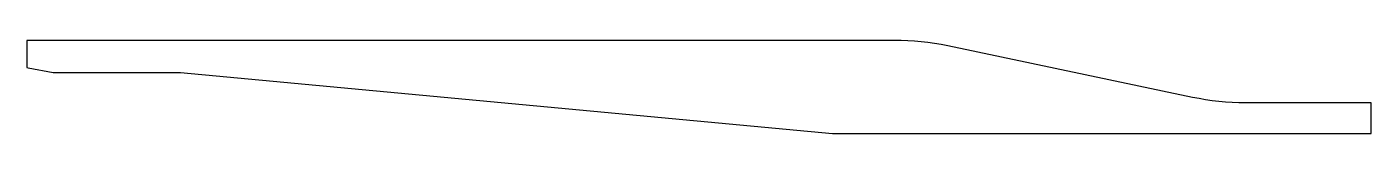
# Model space of a CAD drawing. Header units: millimetres. Extents: x 21646 to 32103, y 756 to 1484.
import ezdxf

# ---------------------------------------------------------------- set-up
doc = ezdxf.new("R2010")
doc.units = ezdxf.units.MM
doc.layers.add('500227', color=7, linetype='Continuous')
doc.layers.add('C__USERS_PROJETO', color=7, linetype='Continuous')

msp = doc.modelspace()

# ---------------------------------------------------------------- linework, layer by layer
at = {"layer": '500227', "color": 7, "linetype": 'Continuous'}
msp.add_line((21646, 1272), (21656, 1270), dxfattribs=at)
at = {"layer": 'C__USERS_PROJETO', "color": 7, "linetype": 'Continuous'}
msp.add_lwpolyline([(21656, 1270), (21850, 1234), (22841, 1234), (27912, 756), (32103, 756), (32103, 996), (31126, 996, -0.051978), (30713, 1039), (28809, 1441, 0.051974), (28396, 1484), (21646, 1484), (21646, 1424), (21646, 1272)], format="xyb", close=True, dxfattribs=at)

doc.saveas('drawing.dxf')
